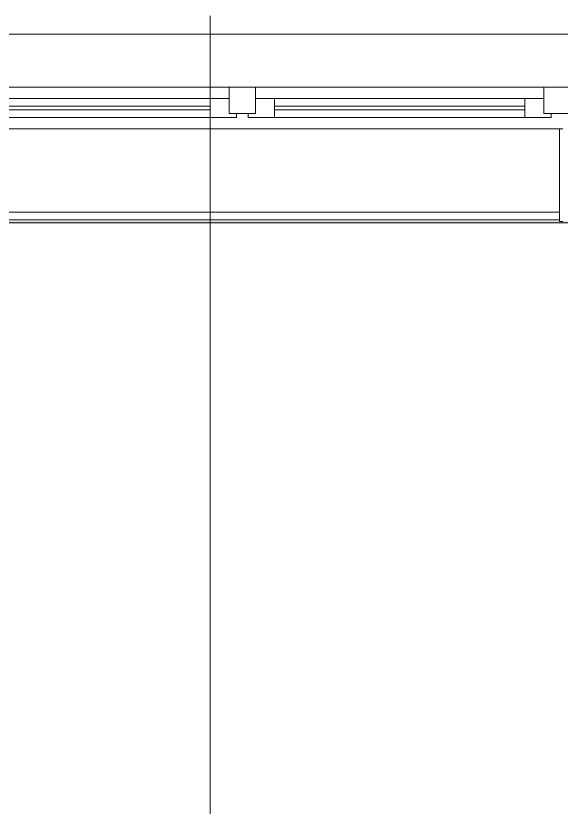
# Model space of a CAD drawing. Header units: millimetres. Extents: x -213547 to 415037, y -3642 to 106956.
# Drawn here: x 71512 to 72951, y 104497 to 106584 of the extents above; entities that cross this region are included whole.
import ezdxf

# ---------------------------------------------------------------- set-up
doc = ezdxf.new("R2010")
doc.units = ezdxf.units.MM
doc.layers.add('A-AREA-PATT-1', color=7, linetype='Continuous', lineweight=5, true_color=0xa5bae0, transparency=1)
for name, color, linetype, lineweight in [('A-GLAZ', 7, 'Continuous', 9), ('A-GLAZ-1', 7, 'Continuous', 5), ('A-WALL', 7, 'Continuous', 5), ('I-WALL', 7, 'Continuous', 5), ('Оси', 7, 'Continuous', 9)]:
    doc.layers.add(name, color=color, linetype=linetype, lineweight=lineweight)
doc.layers.add('A-WALL-FNSH-1', color=9, linetype='Continuous', lineweight=5, true_color=0x808080)

# ---------------------------------------------------------------- blocks, each defined once
blk = doc.blocks.new('120_Окно_СКБ_2Ст - 120_Окно_СКБ_2Ст 2100х2400 _мал створка справа_-19092174-Объем проектирования 1 этажа')
at = {"layer": 'A-GLAZ'}
for p, q in [((-1050, -75), (-1050, -5)), ((-1050, -5), (-980, -5)), ((-980, -5), (-980, -75)), ((150, -75), (150, -5)), ((150, -5), (220, -5)), ((220, -5), (220, -75)), ((980, -75), (980, -5)), ((980, -5), (1050, -5)), ((1050, -5), (1050, -75)), ((150, -35), (-980, -35)), ((-980, -35), (-980, -75)), ((-930, -85), (-930, -35)), ((100, -85), (100, -35)), ((150, -75), (150, -35)), ((980, -35), (220, -35)), ((220, -35), (220, -75)), ((270, -85), (270, -35)), ((930, -85), (930, -35)), ((980, -75), (980, -35)), ((-980, -75), (-1050, -75)), ((-980, -75), (-1000, -75)), ((-1000, -75), (-1000, -85)), ((220, -75), (150, -75)), ((170, -75), (150, -75)), ((170, -85), (170, -75)), ((220, -75), (200, -75)), ((200, -75), (200, -85)), ((1050, -75), (980, -75)), ((1000, -75), (980, -75)), ((1000, -85), (1000, -75)), ((-1000, -85), (170, -85)), ((170, -85), (-1000, -85)), ((200, -85), (1000, -85)), ((1000, -85), (200, -85))]:
    blk.add_line(p, q, dxfattribs=at)
at = {"layer": 'A-GLAZ-1'}
for p, q in [((1050, -5), (-1050, -5)), ((-930, -55), (100, -55)), ((270, -55), (930, -55)), ((-1050, -75), (-1000, -75)), ((100, -65), (-930, -65)), ((170, -75), (200, -75)), ((930, -65), (270, -65)), ((1000, -75), (1050, -75))]:
    blk.add_line(p, q, dxfattribs=at)
blk = doc.blocks.new('1floor')
at = {"layer": 'A-AREA-PATT-1'}
blk.add_hatch(color=256, dxfattribs=at).paths.add_polyline_path([(71184, 22824), (72666, 22824), (72667.6, 23224), (73916, 23224), (73916, 26576), (73516, 26576), (73516, 26856), (70834, 26856), (70832.4, 26326), (70010.6, 26326.3), (70010.6, 26856), (68434, 26856), (68434, 22824), (69110, 22824), (69110, 22828), (68438, 22828), (68438, 26852), (70007.6, 26852), (70009.8, 26322), (70838, 26322), (70838, 26852), (73512, 26852), (73512, 26572), (73912, 26572), (73912, 23228), (72662, 23228), (72662, 22828), (71188, 22828), (71188, 23228), (70282, 23228), (70282, 22828), (70210, 22828), (70210, 22824), (70286, 22824), (70286, 23224), (71184, 23224), (71184, 22828)])
at = {"layer": 'A-WALL'}
for p, q in [((70810, 27350), (72910, 27350)), ((72882, 27100), (70838, 27100))]:
    blk.add_line(p, q, dxfattribs=at)
at = {"layer": 'A-WALL-FNSH-1'}
for p, q in [((72890, 27100), (72882, 27100)), ((72882, 27100), (72882, 26856)), ((72882, 26856), (72890, 26856))]:
    blk.add_line(p, q, dxfattribs=at)
at = {"layer": 'I-WALL'}
for p, q in [((70838, 27100), (72882, 27100)), ((72882, 26880), (70838, 26880)), ((70838, 26860), (72882, 26860)), ((72910, 26852), (70838, 26852))]:
    blk.add_line(p, q, dxfattribs=at)
at = {"layer": 'Оси'}
blk.add_line((71960, 22398.1), (71960, 27398.1), dxfattribs=at)
at = {"layer": 'A-GLAZ', "color": 3}
blk.add_blockref('120_Окно_СКБ_2Ст - 120_Окно_СКБ_2Ст 2100х2400 _мал створка справа_-19092174-Объем проектирования 1 этажа', (71860, 27215), dxfattribs=at)

msp = doc.modelspace()

# ---------------------------------------------------------------- block references
msp.add_blockref('1floor', (64.7, 79186.1))

doc.saveas('drawing.dxf')
